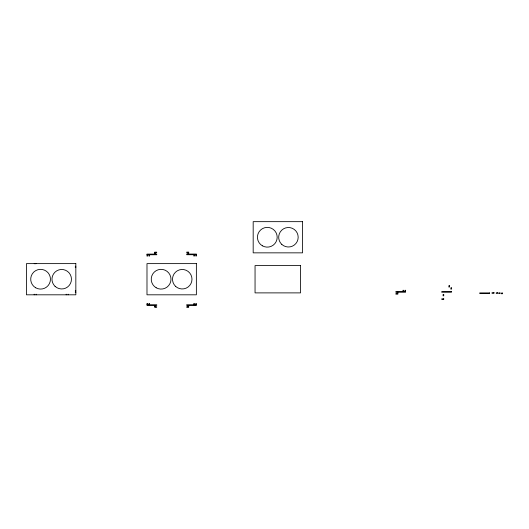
<?xml version="1.0" encoding="UTF-8"?>
<svg xmlns="http://www.w3.org/2000/svg" width="529" height="529" viewBox="0 0 529 529"><rect width="100%" height="100%" fill="white"/><g stroke="black" fill="none" stroke-linecap="round" stroke-linejoin="round"><path stroke-width="0.79" d="M154.726 252.802L156.677 252.802L156.677 252.154L154.726 252.154L154.726 254.105M188.694 252.763L186.744 252.763L186.744 252.108L188.694 252.108L188.694 254.059M196.431 254.713L186.684 254.713L186.684 254.059L196.431 254.059L196.431 256.01L195.783 256.01L195.783 254.713M146.989 254.753L156.736 254.753L156.736 254.105L146.989 254.105L146.989 256.056L147.637 256.056L147.637 254.753M34.187 263.687L36.137 263.687M75.244 266.246L75.892 266.246M75.244 267.542L75.892 267.542M75.244 290.937L75.892 290.937M405.578 291.585L395.831 291.585L395.831 292.233L405.578 292.233L405.578 290.282L404.93 290.282L404.93 291.585M75.244 292.239L75.892 292.239M397.841 293.529L395.89 293.529L395.89 294.184L397.841 294.184L397.841 292.233M146.989 304.744L156.736 304.744L156.736 305.398L146.989 305.398L146.989 303.448L147.637 303.448L147.637 304.744M196.431 304.744L186.684 304.744L186.684 305.398L196.431 305.398L196.431 303.448L195.783 303.448L195.783 304.744M154.726 306.694L156.677 306.694L156.677 307.342L154.726 307.342L154.726 305.398M188.694 306.694L186.744 306.694L186.744 307.342L188.694 307.342L188.694 305.398M403.601 291.585L403.601 290.282L402.953 290.282L402.953 291.585M397.193 292.233L397.193 293.529M194.454 254.713L194.454 256.01L193.806 256.01L193.806 254.713M194.454 304.744L194.454 303.448L193.806 303.448L193.806 304.744M188.04 252.763L188.04 254.059M188.04 305.398L188.04 306.694M155.381 252.802L155.381 254.105M155.381 305.398L155.381 306.694M149.614 254.753L149.614 256.056L148.966 256.056L148.966 254.753M149.614 304.744L149.614 303.448L148.966 303.448L148.966 304.744M68.155 294.184L68.155 294.838M66.204 294.184L66.204 294.838M36.137 294.184L36.137 294.838M34.187 294.184L34.187 294.838M302.562 221.658L253.179 221.658L253.179 252.849L302.562 252.849L302.562 221.658M75.832 263.621L26.45 263.621L26.45 294.812L75.832 294.812L75.832 263.621M196.371 263.621L146.989 263.621L146.989 294.812L196.371 294.812L196.371 263.621M300.538 265.598L255.051 265.598L255.051 292.887L300.538 292.887L300.538 265.598M449.498 285.733L448.843 285.733L448.843 287.035L449.498 287.035L449.498 285.733M451.475 287.849L450.827 287.849L450.827 289.145L451.475 289.145L451.475 287.849M451.475 291.585L441.728 291.585L441.728 292.233L451.475 292.233L451.475 291.585M493.987 292.682L492.036 292.682L492.036 293.331L493.987 293.331L493.987 292.682M497.544 292.755L496.248 292.755L496.248 293.41L497.544 293.41L497.544 292.755M489.497 292.914L479.75 292.914L479.75 293.569L489.497 293.569L489.497 292.914M499.965 292.921L498.668 292.921L498.668 293.569L499.965 293.569L499.965 292.921M502.55 293.086L501.247 293.086L501.247 293.734L502.55 293.734L502.55 293.086M443.732 294.508L443.084 294.508L443.084 295.804L443.732 295.804L443.732 294.508M443.732 298.812L441.788 298.812L441.788 299.46L443.732 299.46L443.732 298.812M262.371 245.806A9.879 9.879 0 0 0 277.189 237.25A9.879 9.879 0 0 0 262.371 228.7A9.879 9.879 0 0 0 262.371 245.806M281.785 244.385A9.747 9.747 0 0 0 297.926 239.439A9.747 9.747 0 0 0 285.574 227.933A9.747 9.747 0 0 0 281.785 244.385M156.187 287.769A9.879 9.879 0 0 0 170.999 279.213A9.879 9.879 0 0 0 156.187 270.663A9.879 9.879 0 0 0 156.187 287.769M175.602 286.348A9.747 9.747 0 0 0 191.743 281.402A9.747 9.747 0 0 0 179.384 269.896A9.747 9.747 0 0 0 175.602 286.348M35.648 287.769A9.879 9.879 0 0 0 50.46 279.213A9.879 9.879 0 0 0 35.648 270.663A9.879 9.879 0 0 0 35.648 287.769M55.062 286.348A9.747 9.747 0 0 0 71.203 281.402A9.747 9.747 0 0 0 58.845 269.896A9.747 9.747 0 0 0 55.062 286.348"/></g></svg>
